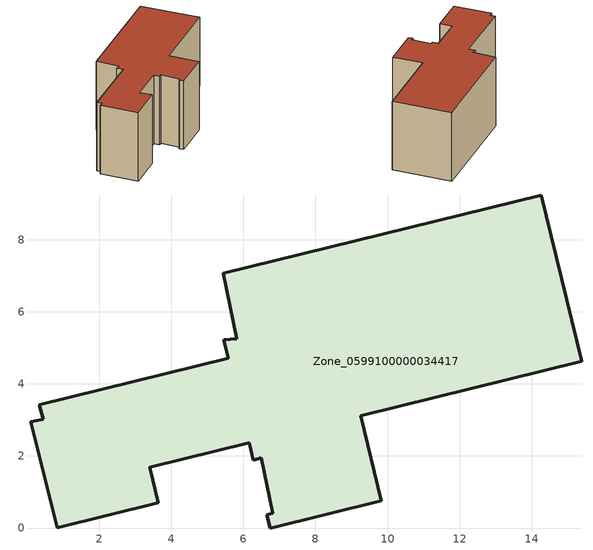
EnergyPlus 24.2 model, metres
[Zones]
Zone_0599100000034417
 floor ground (C_G): 3.64,0.7 0.83,0.01 0.1,2.94 0.44,3.02 0.33,3.42 5.58,4.71 5.45,5.23 5.81,5.26 5.44,7.07 14.26,9.24 15.39,4.63 9.25,3.12 9.83,0.76 6.74,0 6.65,0.36 6.81,0.41 6.49,1.95 6.28,1.87 6.16,2.36 3.4,1.68 z0
 wall outside (C_F): 0.83,0.01 3.64,0.7 3.4,1.68 6.16,2.36 6.28,1.87 6.49,1.95 6.81,0.41 6.65,0.36 6.74,0 9.83,0.76 9.25,3.12 15.39,4.63 14.26,9.24 5.44,7.07 5.81,5.26 5.45,5.23 5.58,4.71 0.33,3.42 0.44,3.02 0.1,2.94 0.83,0.01 z0:5.84
 roof outside (C_R): 5.58,4.71 0.33,3.42 0.44,3.02 0.1,2.94 0.83,0.01 3.64,0.7 3.4,1.68 6.16,2.36 6.28,1.87 6.49,1.95 6.81,0.41 6.65,0.36 6.74,0 9.83,0.76 9.25,3.12 15.39,4.63 14.26,9.24 5.44,7.07 5.81,5.26 5.45,5.23 z5.84
[BUILDING]
Pand.0599100000034417: North Axis=0; Terrain=City; Loads Convergence Tolerance Value=0.04; Temperature Convergence Tolerance Value=0.4; Solar Distribution=FullExterior; Maximum Number of Warmup Days=25; Minimum Number of Warmup Days=1
[Site:Location]
Rotterdam.The.Hague.AP_ZH_NLD Design_Conditions: Latitude=51.96; Longitude=4.45; Time Zone=1; Elevation=-4.5
[SITE:GROUNDTEMPERATURE:BUILDINGSURFACE]
18, 18, 18, 18, 18, 18, 18, 18, 18, 18, 18, 18
[MATERIAL] Thermal Absorptance=0.9; Solar Absorptance=0.7; Visible Absorptance=0.7
Name | Roughness | Thickness | Conductivity | Density | Specific Heat
G.TI.1965-1974 | MediumSmooth | 0.15 | 0.882353 | 540 | 1210
F.TI.1965-1974 | Rough | 0.3 | 0.697674 | 1920 | 840
R.TI.1965-1974 | MediumRough | 0.2 | 0.232558 | 1500 | 1000
[CONSTRUCTION]
C_G: G.TI.1965-1974
C_F: F.TI.1965-1974
C_R: R.TI.1965-1974
[ZONE]
Zone_0599100000034417: Type=1; Multiplier=1; Ceiling Height=Autocalculate; Volume=Autocalculate; Floor Area=autocalculate; Part of Total Floor Area=Yes
[ZONEINFILTRATION:DESIGNFLOWRATE]
Infil_Zone_0599100000034417: Zone or ZoneList or Space or SpaceList=Zone_0599100000034417; Schedule=AlwaysOn; Design Flow Rate Calculation Method=Flow/Area; Flow Rate per Floor Area=0.003; Constant Term Coefficient=1; Temperature Term Coefficient=0; Velocity Term Coefficient=0; Velocity Squared Term Coefficient=0
[HVACTEMPLATE:ZONE:IDEALLOADSAIRSYSTEM]
Zone_0599100000034417: Maximum Heating Supply Air Temperature=50; Minimum Cooling Supply Air Temperature=13; Maximum Heating Supply Air Humidity Ratio=0.0156; Minimum Cooling Supply Air Humidity Ratio=0.0077; Heating Limit=NoLimit; Cooling Limit=NoLimit; Dehumidification Control Type=ConstantSensibleHeatRatio; Cooling Sensible Heat Ratio=0.7; Dehumidification Setpoint=60; Humidification Control Type=None; Humidification Setpoint=30; Outdoor Air Method=None; Outdoor Air Flow Rate per Person=0.00944; Outdoor Air Flow Rate per Zone Floor Area=0; Outdoor Air Flow Rate per Zone=0; Demand Controlled Ventilation Type=None; Outdoor Air Economizer Type=NoEconomizer; Heat Recovery Type=None; Sensible Heat Recovery Effectiveness=0.7; Latent Heat Recovery Effectiveness=0.65
[ZONECONTROL:THERMOSTAT]
ThermostatControl_Zone_0599100000034417: Zone or ZoneList=Zone_0599100000034417; Control Type Schedule=DualSetpointControlType; Control 1=Thermostat_Zone_0599100000034417; Temperature Difference Between Cutout And Setpoint=0
[THERMOSTATSETPOINT:DUALSETPOINT]
Thermostat_Zone_0599100000034417: Heating Setpoint Temperature Schedule=HeatingSetpoint_Zone_0599100000034417; Cooling Setpoint Temperature Schedule=CoolingSetpoint_Zone_0599100000034417
[SCHEDULE:COMPACT]
HeatingSetpoint_Zone_0599100000034417: Through: 12/31, For: AllDays, Until: 24:00, 21
CoolingSetpoint_Zone_0599100000034417: Through: 12/31, For: AllDays, Until: 24:00, 24
DualSetpointControlType: Through: 12/31, For: AllDays, Until: 24:00, 4
AlwaysOn: Through: 12/31, For: AllDays, Until: 24:00, 1
